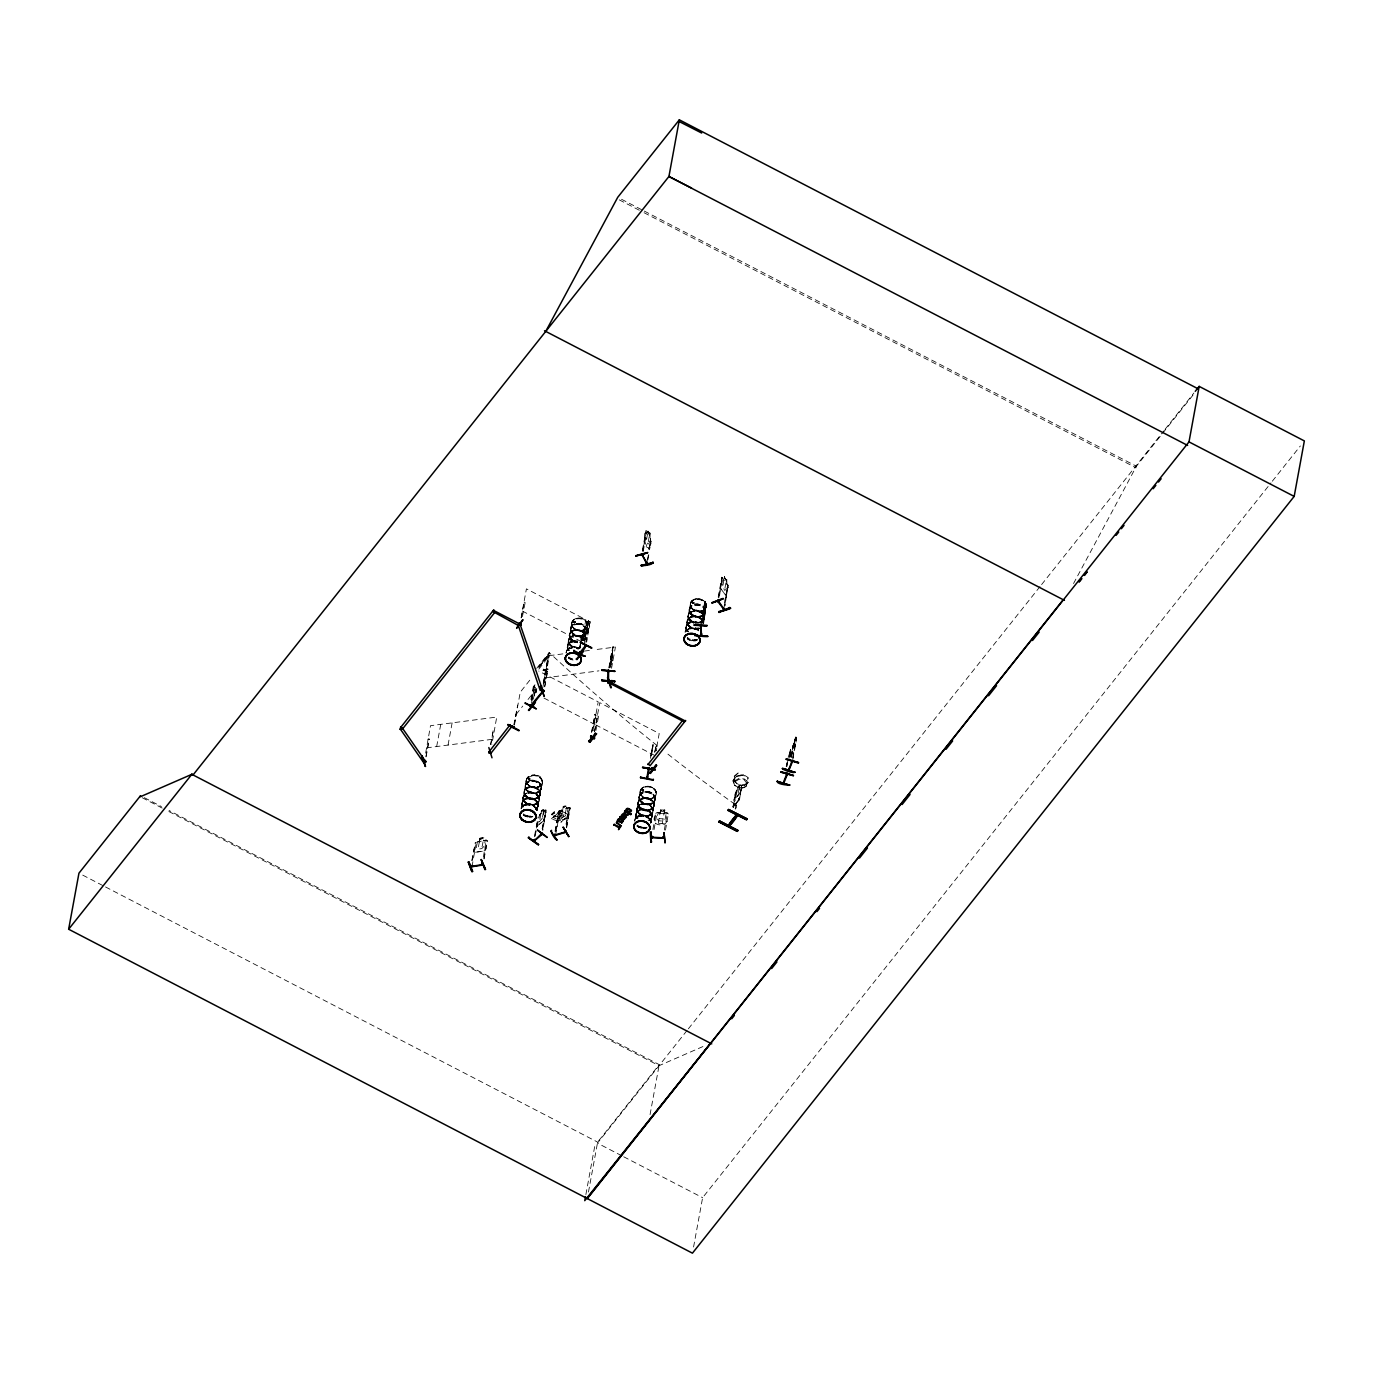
<?xml version="1.0" encoding="UTF-8"?>
<svg xmlns="http://www.w3.org/2000/svg" width="1373" height="1373" viewBox="0 0 1373 1373"><rect width="100%" height="100%" fill="white"/><g stroke="black" fill="none" stroke-linecap="round" stroke-linejoin="round"><path stroke-width="0.75" stroke-dasharray="5 3.75" d="M612.53 657.65L610.676 667.741M612.598 648.88L612.53 649.635M611.088 664.103L610.453 665.922L611.208 654.509M610.607 665.939L610.693 658.336M611.397 658.662L611.431 655.642M612.324 653.565L612.358 650.545M612.633 650.527L612.409 647.164L612.427 656.895L610.23 668.6M609.252 667.93L613.199 646.717L610.23 667.707M705.173 607.226L703.663 615.413L703.765 608.411M746.912 781.031L744.389 778.972L738.88 778.422L735.259 780.585M741.952 788.068L746.534 786.043L747.701 783.451L746.912 780.911M701.672 622.57L705.653 601.271L705.31 611.483L703.113 622.381M791.414 753.502L791.38 755.459L792.753 746.243M747.135 783.674L744.046 779.71M739.206 799.155L732.856 807.135L735.979 792.53L733.251 806.432M739.687 798.674L738.64 799.24L739.343 798.331M562.999 815.974L563.977 814.858L559.274 815.408L558.519 812.387L558.073 815.734L553.456 816.969L558.004 816.523C556.94 821.689 561.608 819.046 559.154 816.197L563.222 815.716M551.448 818.806L560.527 810.585L566.757 813.605L568.096 815.768L560.973 822.187L551.517 818.909L551.706 817.536M611.448 654.029L610.985 660.842L612.65 652.69M704.538 608.685L703.525 608.685M703.285 620.51L702.907 612.856L704.675 601.717L705.156 604.206M521.894 803.737L524.383 799.309M523.25 796.34L523.199 799.858M526.46 787.982L524.28 790.711L524.349 794.366M525.378 784.669L525.464 788.239M524.589 796.426L526.082 795.808L527.043 796.855M527.936 778.663L529.635 779.795M528.21 778.731L529.36 778.165M528.262 779.023L529.824 778.697M526.58 796.735L526.648 796.306A8.084 6.11 10.4 0 1 530.184 786.403A8.084 6.11 10.4 0 1 540.035 794.692L540.945 789.578A8.084 6.11 10.4 0 0 531.128 781.306A8.084 6.11 10.4 0 0 527.558 791.329A8.084 6.11 10.4 0 0 540.962 789.595A8.066 6.11 10.4 0 0 531.128 781.306A8.066 6.11 10.4 0 0 527.558 791.329A8.066 6.11 10.4 0 0 540.945 789.578M529.824 779.006L528.656 779.332M530.235 779.401L529.875 778.405M537.015 802.759L537.066 801.695L536.156 802.313M539.435 784.996L540.636 784.549M540.224 785.305L540.19 784.172L539.349 784.858M539.04 801.043L539.366 799.189M541.202 788.943A8.187 6.196 10.4 0 0 531.214 780.551A8.187 6.196 10.4 0 0 527.592 790.711A8.187 6.196 10.4 0 0 541.202 788.943L541.511 787.518M536.431 787.639C506.551 781.563 550.556 762.753 541.151 788.565A8.084 6.11 10.4 0 1 527.747 790.299A8.084 6.11 10.4 0 1 531.317 780.276A8.084 6.11 10.4 0 1 541.151 788.565A8.066 6.11 10.4 0 1 527.747 790.299A8.066 6.11 10.4 0 1 531.317 780.293A8.066 6.11 10.4 0 1 541.134 788.565M542.524 781.975L541.425 785.064M566.105 652.93L566.38 651.317M568.25 641.26L568.576 639.406M569.297 635.459L569.589 633.863M587.85 625.041C586.803 633.622 571.975 631.958 571.46 623.823C572.455 615.224 587.335 616.855 587.85 625.007M575.562 622.467L574.36 621.18L573.159 622.295M570.499 639.852C571.889 640.161 570.293 640.178 569.297 635.545M573.828 622.518L573.863 621.403M572.369 639.938L571.168 638.617L569.949 639.252M585.516 627.821C584.555 626.826 585.585 630.241 586.769 623.016M584.349 634.995C587.833 633.897 586.855 626.019 585.19 628.045M585.447 638.325L584.572 633.313M634.635 821.071L634.91 819.458M636.78 809.401L639.252 804.853M638.119 802.004L638.205 805.591M638.96 797.49L640.247 794.16M640.264 790.35L640.281 793.628L644.109 797.747A8.187 6.196 10.4 0 1 653.943 806.294A8.187 6.196 10.4 0 1 640.333 808.062A8.187 6.196 10.4 0 1 643.954 797.885C648.691 800.528 657.839 798.211 656.105 791.517M638.462 807.65L639.543 806.878M642.032 790.899L641.809 789.887M638.926 807.702L640.024 808.525M642.564 789.475L642.513 790.779M642.358 790.676L642.718 789.355M640.127 808.011L639.526 808.096M640.865 807.736L638.891 808.216M650.081 813.674L650.51 812.936M653.308 795.98L654.252 795.551M651.265 813.142L650.098 813.176M653.291 795.671L654.08 796.374M654.252 796.477L654.509 795.756M654.561 795.945L653.548 796.426M652.175 816.197L650.888 819.527M653.222 810.396L652.089 813.743M653.977 806.466L654.252 804.853M685.934 627.53L686.208 625.916M687.272 620.133L687.238 623.668M688.01 616.202L688.285 614.589M688.765 619.909L689.864 621.283L690.945 619.927M691.958 602.455L693.897 603.468M690.756 619.944L690.653 620.253A8.084 6.11 10.4 0 0 704.057 618.485A8.084 6.11 10.4 0 0 694.223 610.196A8.084 6.11 10.4 0 0 690.636 620.236L691.065 620.167M693.983 602.661L693.382 603.657M694.275 603.21L691.992 602.301M705.55 611.311L703.611 623.308M735.55 809.143C735.344 795.671 738.279 808.354 735.156 808.697M735.997 805.539L736.254 803.445M425.647 753.125L430.504 725.682L496.734 717.066L491.877 744.509M425.939 756.523L429.148 739.034L428.033 739.172L429.148 739.034M426.059 756.866L429.268 739.378M436.665 746.552L440.75 724.343M448.061 745.058L452.129 722.867M490.642 744.303L493.13 730.693L494.263 730.556L493.25 731.037L490.745 744.647M471.883 860.425L475.315 842.524M472.02 860.751L475.35 842.627M472.02 866.638L475.968 844.103L474.852 844.275L475.968 844.103M483.948 858.588L487.175 840.705L483.347 840.516L483.948 837.564L479.915 838.182L479.452 841.014L477.341 842.198L476.397 847.295L478.027 849.183L481.803 848.6L484.223 846.111L485.15 841.014L483.296 840.413M480.018 838.251L479.572 841.083L475.23 842.61L486.111 840.001M521.088 617.901L526.408 588.863L585.859 619.686L581.963 640.951M521.311 617.61L524.16 602.061L525.155 602.593L522.083 618.416M483.347 857.078L485.802 842.61L487.037 842.782L485.802 842.61M484.085 858.932L487.312 840.654L485.991 840.001M513.828 724.91L517.69 705.104L514.515 724.755M514.206 725.116L520.264 692.181L532.089 677.301M530.939 699.492L533.616 684.955M531.351 699.87L534.2 684.32M531.591 699.578L534.492 683.96M531.763 700.35L534.886 684.166M531.574 702.804L534.921 684.664M533.342 699.166L535.539 687.169M534.492 694.257L535.573 688.422M534.354 695.922L535.796 688.148M535.848 692.833L536.568 688.954M536.071 692.558L536.792 688.662M543.124 670.436L543.862 669.132L544.309 670.573M543.262 683.188L548.393 655.178L549.372 655.676L544 685.041M543.365 683.497L548.565 654.561L538.988 667.124M542.73 687.873L549.2 652.587L543.965 683.977M521.328 807.787A8.084 6.11 10.4 0 1 530.115 803.926A8.066 6.11 10.4 0 1 537.083 810.568A8.084 6.11 10.4 0 0 530.115 803.926A8.066 6.11 10.4 0 0 521.345 807.787L522.255 802.69M522.461 801.66L524.332 791.346M524.52 790.333L525.464 785.219M525.67 784.206L526.631 779.075M547.707 671.448L546.128 670.848M544.652 686.5L547.861 669.011L546.729 669.149L547.861 669.011M544.755 686.843L547.964 669.355M537.289 809.589L537.753 807.032M537.959 806.02L539.829 795.705A8.084 6.11 10.4 0 0 529.995 787.433A8.084 6.11 10.4 0 0 526.425 797.456A8.084 6.11 10.4 0 0 539.846 795.705A8.066 6.11 10.4 0 0 530.012 787.433A8.066 6.11 10.4 0 0 526.443 797.456A8.066 6.11 10.4 0 0 539.829 795.705M566.654 650.853A8.084 6.11 10.4 0 1 580.058 649.103A8.066 6.11 10.4 0 0 566.671 650.853L567.581 645.756M567.787 644.726L569.658 634.429M567.53 648.605L568.353 650.201A8.187 6.196 10.4 0 1 568.937 643.285A8.187 6.196 10.4 0 1 577.501 641.706A8.084 6.11 10.4 0 1 569.846 633.399L570.79 628.302M570.996 627.272L571.957 622.141M534.406 836.775L535.882 828.708M536.259 826.683L538.182 816.866M535.11 835.007L536.225 828.949M536.603 826.924L537.701 820.882M535.144 836.157L536.259 830.099M536.637 828.073L538.113 820.007M537.341 826.306L538.456 820.247M541.065 813.691L541.374 810.859L544.103 808.594L543.605 811.563C550.333 805.453 534.183 819.595 540.876 813.588M541.82 810.962L541.649 811.872L543.451 809.589M542.146 828.606L545.853 811.838L542.85 830.253M542.472 828.863L545.356 809.864M542.524 829.996L546.248 810.104M579.526 648.193L580.607 642.358M580.968 640.419C579.526 636.866 584.812 631.546 582.392 632.644M579.749 647.919L580.83 642.083M581.191 640.144L582.615 632.369M581.963 639.183L583.731 629.297M582.186 640.659L584.864 628.182M582.564 640.676L584.4 630.585M586.563 623.067L588.674 620.424L585.945 625.728M588.022 621.437L586.597 623.926M588.468 620.527L587.919 627.942L584.503 633.931L583.851 633.056M584.28 643.559L585.155 638.771M585.344 637.759L586.271 632.644A8.084 6.11 10.4 0 0 576.454 624.372A8.084 6.11 10.4 0 0 572.884 634.395A8.084 6.11 10.4 0 0 586.288 632.661A8.066 6.11 10.4 0 0 576.454 624.389A8.066 6.11 10.4 0 0 572.884 634.395A8.066 6.11 10.4 0 0 586.271 632.644M586.46 631.631A8.066 6.11 10.4 0 0 576.643 623.359A8.066 6.11 10.4 0 0 573.073 633.365A8.066 6.11 10.4 0 0 586.46 631.631A8.084 6.11 10.4 0 0 576.643 623.342A8.084 6.11 10.4 0 0 573.056 633.382A8.084 6.11 10.4 0 0 586.477 631.631L587.421 626.517A8.084 6.11 10.4 0 0 577.587 618.193A8.084 6.11 10.4 0 0 574 628.233A8.084 6.11 10.4 0 0 587.421 626.483A8.049 6.093 10.4 0 0 577.587 618.245A8.049 6.093 10.4 0 0 574.034 628.233A8.049 6.093 10.4 0 0 587.387 626.483M588.09 623.325L588.554 620.356M585.808 642.118L589.721 623.222L586.769 641.586M586.202 642.307L589.978 621.403C593.651 626.603 569.761 658.817 588.76 628.8M555.052 831.197L558.639 811.168M555.258 831.523L558.828 811.254L562.673 809.16L560.716 810.688L559.789 815.785L561.282 817.416L564.818 816.351L567.118 813.605L568.062 808.508L566.328 808.165M556.099 830.888L559.429 812.73L558.399 813.039L559.429 812.73M555.55 835.247L559.635 813.056M562.844 809.315L563.17 806.432L567.032 805.402L566.397 808.268M566.088 824.126L568.679 810.001L569.709 809.692L566.277 824.435M566.38 827.85L570.087 807.873L566.586 828.176M591.523 732.324L594.955 714.561L595.951 715.076L593.102 730.642M591.746 732.049L594.955 714.561M592.879 730.917L598.216 701.878L538.748 671.054M594.423 731.723L599.761 702.684L659.212 733.508L656.019 750.877M594.646 731.431L597.512 715.882L598.508 716.414L595.659 731.963M608.805 667.896L612.701 647.49M609.252 667.038L613.044 646.7M610.487 663.571L612.924 649.841M611.534 668.308L615.43 647.043L594.749 649.738M644.503 538.182C644.366 518.342 655.041 544.103 649.257 548.822M642.341 550.659L645.962 530.87M642.736 550.556L646.082 532.381L642.804 551.5M643.216 551.397L646.7 532.449L647.73 533.084L648.313 530.115L650.047 533.205L650.03 538.422L649.103 543.519L647.833 544.154L645.773 537.547M648.845 548.943L650.751 540.756L649.738 549.681M646.666 562.947L647.781 556.906M647.472 559.875L648.966 551.809M649.326 549.784L650.545 538.13M647.884 559.772L649.36 551.689M636.128 813.897L635.184 818.995L637.123 816.66M636.334 812.885L638.205 802.57M638.394 801.54L639.32 796.443M639.526 795.43L640.487 790.299M640.436 807.959L640.487 807.684A8.066 6.11 10.4 0 1 644.057 797.627A8.084 6.11 10.4 0 1 653.891 805.9L654.818 800.802A8.084 6.11 10.4 0 0 644.984 792.513A8.084 6.11 10.4 0 0 641.414 802.553A8.084 6.11 10.4 0 0 654.835 800.802A8.066 6.11 10.4 0 0 645.001 792.53A8.066 6.11 10.4 0 0 641.431 802.553A8.066 6.11 10.4 0 0 654.818 800.802M643.525 791.157L643.388 789.458L643.439 790.762M640.556 807.89L640.59 807.702A8.066 6.11 10.4 0 0 653.874 805.9A8.066 6.11 10.4 0 0 644.057 797.627A8.084 6.11 10.4 0 0 640.47 807.65A8.084 6.11 10.4 0 0 653.891 805.9M650.373 758.342L652.964 744.389L651.077 755.665M651.523 755.751L652.741 746.723M654.664 752.301L655.968 746.191L656.963 746.706L656.243 750.602M654.887 752.009L655.968 746.191M703.165 623.325A8.101 6.127 10.4 0 0 693.725 616.546A8.101 6.127 10.4 0 0 687.581 624.252A8.101 6.127 10.4 0 0 699.166 628.371L691.082 627.804A8.066 6.11 10.4 0 0 685.367 631.58L686.294 626.483M686.5 625.453L688.371 615.155M688.559 614.126L689.486 609.028M689.692 607.999L690.653 602.884M650.682 823.354L651.609 818.257M651.815 817.244L653.685 806.929A8.084 6.11 10.4 0 0 643.868 798.64A8.084 6.11 10.4 0 0 640.299 808.68A8.084 6.11 10.4 0 0 653.702 806.929A8.066 6.11 10.4 0 0 643.868 798.657A8.066 6.11 10.4 0 0 640.299 808.663L639.904 808.337M655.007 799.773A8.066 6.11 10.4 0 0 645.19 791.5A8.066 6.11 10.4 0 0 641.62 801.523A8.066 6.11 10.4 0 0 655.007 799.773A8.084 6.11 10.4 0 0 645.173 791.5A8.084 6.11 10.4 0 0 641.603 801.523A8.084 6.11 10.4 0 0 655.024 799.79L655.934 794.641M693.863 602.798L693.657 602.215M660.756 810.019L660.241 812.747L657.289 812.593C651.094 818.789 653.994 827.747 665.098 824.023L667.038 821.277L664.995 823.817L655.299 823.319M585.876 1194.561L594.852 1145.648M652.896 829.498L655.865 813.331M654.063 829.549L656.637 815.081L655.47 815.03L656.637 815.081M588.468 1192.056L597.633 1142.113L659.229 1064.641L169.033 810.482M658.233 823.56L660.619 809.795L664.841 810.019L664.343 812.867M662.181 823.766L664.686 810.104M700.814 623.668L704.812 601.717M701.26 623.685L704.521 603.502L705.001 604.412M704.315 608.771L705.241 609.509M664.326 830.047L666.9 815.579L668.067 815.974L666.9 815.579M705.001 608.136L704.057 613.233L703.903 610.196M705.55 604.412L705.327 607.261M706.014 607.741A8.066 6.11 10.4 0 0 696.197 599.469A8.066 6.11 10.4 0 0 692.627 609.492A8.066 6.11 10.4 0 0 706.014 607.741L706.1 607.226A8.066 6.11 10.4 0 0 696.3 598.937A8.101 6.127 10.4 0 0 692.696 608.994A8.101 6.127 10.4 0 0 706.134 607.244C708.09 599.623 695.716 595.916 691.271 601.425M665.476 830.099L668.376 813.932L667.072 812.902L668.376 813.932M702.976 624.286L706.117 607.244A8.101 6.127 10.4 0 0 696.248 599.126A8.101 6.127 10.4 0 0 692.661 609.183A8.101 6.127 10.4 0 0 706.1 607.432M718.199 597.101L721.838 577.295M718.577 596.946L721.923 578.788L718.8 597.907M719.555 595.745L721.923 578.788M724.103 579.149L724.601 576.42L724.034 579.389L722.782 578.822L721.855 583.92L724.532 590.339L726.008 589.618L726.952 584.52L726.746 579.372L724.481 576.471M726.746 579.372L726.248 582.101M724.412 603.073L725.51 597.015M725.888 595.007L727.759 586.786L725.013 605.75M723.674 608.977L727.759 586.786M724.635 605.905L728.153 585.962M650.064 1114.601L659.229 1064.641M733.457 806.517L738.983 799.67L733.251 807.427L736.151 791.74L739.978 784.137L738.314 794.624L735.516 798.142L735.207 796.838M738.657 799C742.621 798.605 729.99 807.478 733.851 806.655M739.549 799.481L741.677 785.356L739.069 800.116M693.571 1247.01L702.616 1197.685L1271.003 482.867M786.214 766.494L786.883 762.839M786.592 766.151L787.33 762.118M787.021 766.288L787.793 761.054M789.08 755.236L789.595 752.404M788.994 758.377L789.921 753.279L788.806 756.094M790.23 752.404L790.659 749.452L789.578 752.507M789.595 756.866L790.093 752.37M788.119 757.244L791.311 750.173L789.938 757.587L790.899 750.362M790.316 756.935L791.397 752.078M791.002 757.312L794.744 739.532M791.466 756.248L795.087 740.407L793.028 748.319M794.229 742.364L795.808 736.58L795.379 739.532M791.432 757.45L792.856 747.221L792.959 748.182M795.293 738.623L795.465 737.713M792.787 757.227L796.477 737.301L792.719 746.294L793.422 744.406M792.89 758.188L796.134 739.069L796.22 740.03M792.856 759.372L796.546 739.189M1073.532 583.542L1136.432 466.236L1161.335 434.915M651.008 756.077L651.712 752.284M650.922 755.51L653.102 744.406M651.162 754.429L651.403 752.421M651.351 752.747L651.849 750.259L651.54 752.49M652.553 747.599L653.016 745.11M653.17 746.809L652.347 747.547M791.243 755.407L795.121 744.629M689.366 626.672L688.113 625.024L691.168 627.358M740.064 792.41L734.315 801.763L733.766 800.356C734.366 788.789 747.341 772.879 738.485 800.047L738.502 799.824M544.6 670.882L545.235 669.904M544.24 670.384L545.253 670.23M545.493 671.5L546.059 670.711M546.111 671.809L546.746 670.831M547.192 672.513L547.604 671.294L546.059 672.066M789.424 753.314L790.728 749.675M794.572 740.442L795.894 736.803M543.468 820.934L536.98 826.168L543.468 820.934L544.892 817.433M553.885 815.716L553.147 817.467L557.489 819.561L560.853 819.08L563.685 816.523L563.342 814.258L559 812.164L556.717 813.159L554.366 811.803L551.328 814.549L553.885 815.716L551.5 814.498M747.084 783.726L746.26 785.871M543.536 670.196L544.618 669.578M544.103 670.23L544.841 670.813M534.32 686.689L534.578 685.693L534.509 686.912M534.269 686.963L534.423 686.002M571.717 626.002L570.79 631.305M575.03 622.484L575.081 621.626M575.493 622.364L573.382 622.415M569.606 633.777L570.584 632.129M568.542 639.629L569.4 637.913M568.576 643.302A8.066 6.11 10.4 0 0 569.881 650.819A8.084 6.11 10.4 0 1 568.576 643.302A8.066 6.11 10.4 0 1 577.587 641.122A8.084 6.11 10.4 0 0 568.576 643.302L567.598 648.76M566.586 651.025L567.375 649.583M585.55 633.914L586.357 632.49M584.435 640.041L585.241 638.617M585.413 638.394L584.589 639.852A8.187 6.196 10.4 0 0 580.247 630.585A8.187 6.196 10.4 0 0 569.469 634.549A8.187 6.196 10.4 0 0 577.501 642.495M527.833 778.731L528.708 778.251M525.413 784.584L527.592 781.855M525.584 784.378L526.391 782.936M524.297 790.711L525.258 789.063M523.216 796.546L524.074 794.847M522.221 802.055L523.182 800.39M522.066 806.517L521.088 808.165A8.187 6.196 10.4 0 1 529 804.08A8.187 6.196 10.4 0 1 536.86 809.298L537.1 810.756M540.224 790.848L541.185 789.2L539.04 791.929M539.108 796.975L539.915 795.551A8.187 6.196 10.4 0 0 530.029 786.986A8.187 6.196 10.4 0 0 526.408 797.164L524.846 796.803M538.216 802.519L539.074 800.819M537.032 808.302L537.821 806.878M691.254 601.443C686.157 610.075 702.873 615.791 706.271 607.415A8.101 6.127 10.4 0 0 696.283 598.937A8.066 6.11 10.4 0 0 692.73 608.96A8.066 6.11 10.4 0 0 706.117 607.209M692.078 602.249L692.181 603.468M690.413 606.746L689.503 612.032M688.319 614.503L689.297 612.856M687.238 620.356L688.096 618.657M690.482 619.549L688.783 619.755L689.486 620.819M689.521 619.515L689.126 620.424M686.225 625.848L688.405 623.119M686.088 630.327L685.11 631.958A8.187 6.196 10.4 0 1 690.928 627.924M703.13 620.768L703.92 619.326M703.13 620.768L704.057 615.464M640.281 790.316C643.233 784.052 653.685 785.373 656.088 791.483M638.153 801.935L639.131 800.287M637.072 807.77L637.896 806.311M638.599 807.805L638.617 808.131M637.038 811.615L636.128 816.918M655.264 796.254L656.071 794.813A8.101 6.127 10.4 0 0 646.082 786.575A8.101 6.127 10.4 0 0 642.495 796.615A8.101 6.127 10.4 0 0 655.934 794.864M654.097 802.072L655.007 796.769M653.943 806.552L651.763 809.281M652.947 812.044L650.768 814.961L652.106 813.52M557.421 818.686L558.039 820.951L566.998 818.411L568.8 815.305M744.732 785.373L748.714 782.215L748.268 777.633L743.548 774.647L735.705 776.14L732.959 780.791L735.241 785.528M733.56 780.928C734.812 774.355 743.857 773.96 747.616 777.753M572.49 646.58L568.594 642.718M484.051 850.934L486.008 848.085L484.12 851.02L474.595 852.358L484.12 851.02M722.593 577.415L721.717 577.346L720.533 588.279L725.596 595.196L726.815 593.239M795.259 739.498L792.427 749.812M540.945 813.605L539.435 815.648L538.491 820.745L539.452 821.809L543.742 816.369L543.983 808.766L541.494 810.945M539.177 666.969L548.393 655.178M538.851 669.149L549.372 655.676M546.368 671.637L545.63 671.809M536.654 668.359L549.2 652.587A1247.988 780.053 49.6 0 0 659.091 747.169M538.405 667.038L549.681 652.844M539.04 667.141L548.565 655.161M516.179 714.372L522.753 706.1M528.021 699.492L533.29 692.867M590.115 623.428L589.137 623.943M741.677 785.356L741.111 786.094L742.072 785.562M736.374 792.736L735.396 793.251M687.032 1030.488L597.444 1143.143L621.866 1155.809M688.371 1028.806L1040.271 586.237M1041.609 584.572L1163.772 430.933M1165.076 429.286L1193.926 392.987M1162.639 433.267L1194.098 393.708M1272.325 481.202L1300.351 445.968M524.16 602.061L525.155 602.593M595.951 715.076L594.732 714.835M597.512 715.882L598.508 716.414M656.963 746.706L655.728 746.466M744.75 785.356L738.794 785.081L734.401 781.477L734.143 776.414L738.125 772.93M734.195 776.414L738.314 772.982M570.155 807.976L568.851 807.41L558.708 811.254L560.527 810.791M574.618 622.45L575.441 621.746M571.58 626.157L572.919 624.921M570.464 632.284L571.786 631.048M569.417 637.896C573.468 633.382 582.444 634.927 584.349 640.796M569.366 638.153C573.073 634.069 580.298 634.995 583.525 639.217M572.181 640.024L570.361 640.075M690.276 606.883L691.614 605.647M689.16 613.01L690.499 611.774M690.447 620.956A8.187 6.196 10.4 0 1 694.069 610.779A8.187 6.196 10.4 0 1 704.04 619.189A8.187 6.196 10.4 0 1 690.447 620.956L690.67 620.442M685.951 630.464L687.289 629.229M703.062 615.739L704.383 614.503M701.929 621.849L703.268 620.63M525.396 793.628L524.04 795.07L527.078 792.753L531.162 792.221M540.224 785.167L539.915 784.223M541.408 785.081L536.448 787.639M521.929 806.672L523.25 805.436M537.907 798.056L540.087 795.327L540.018 791.672M538.25 802.295C534.715 806.878 527.283 805.522 524.091 801.214M640.127 794.315L641.448 793.079M638.994 800.425L640.333 799.206M637.913 806.294C642.118 800.922 652.879 803.531 653.188 810.619M652.896 803.154L654.217 801.918M649.686 820.591L651.008 819.372L649.686 820.608A8.187 6.196 10.4 0 0 650.167 812.181A8.187 6.196 10.4 0 0 639.269 810.259A8.187 6.196 10.4 0 0 636.9 818.325M551.397 814.652L554.366 811.803M546.197 812.095L545.098 812.473M743.497 774.664L735.722 776.191M655.728 813.4L657.238 812.387L667.072 813.005L664.189 812.953L666.128 813.863L665.184 818.96L662.678 821.037L658.748 820.831L657.032 818.531L657.976 813.434L660.241 812.627M735.705 781.271L739.137 779.229L744.097 779.727M574.412 621.197L573.622 622.244M584.864 627.41L585.996 627.924L585.19 627.598M571.786 640.47L572.301 639.355M692.73 602.061L692.318 602.97M525.361 793.903L527.043 793.045M536.534 802.33L536.997 802.004M535.195 804.578L536.946 803.497M642.358 789.835L643.559 790.059M639.149 807.29L640.951 807.839M650.802 814.721L644.984 816.369M746.123 785.922C742.518 792.393 725.476 780.156 741.712 788.222M702.907 1046.569L659.04 1065.688L166.94 810.533M727.604 584.16L728.222 586.031L721.649 577.209M720.533 588.279L725.596 595.196M728.342 587.593L727.364 586.923M566.534 808.131L570.018 808.045M646.151 533.342L646.082 532.381M650.047 533.205L649.532 535.933M644.452 538.096L644.538 541.872C644.898 549.835 651.523 546.917 648.708 549.08L644.538 541.872M651.214 541.614L650.339 540.859M694.275 599.383L696.248 598.903M693.657 603.588L693.863 602.49M700.47 611.397L702.427 610.916M693.073 616.082L688.079 618.88L693.039 616.323M578.325 648.605A8.187 6.196 10.4 0 0 576.368 647.833A8.084 6.11 10.4 0 0 580.504 647.352L576.454 648.176M580.539 647.678L576.437 648.21M699.286 628.165L693.09 628.319A8.066 6.11 10.4 0 0 699.183 628.096A8.066 6.11 10.4 0 1 693.108 628.268A8.101 6.127 10.4 0 0 699.2 628.113M527.026 793.01C531.883 791.157 539.177 793.491 539.314 799.395M525.687 795.671L524.726 796.58M535.247 804.355L529.051 804.527A8.187 6.196 10.4 0 0 521.088 808.422M640.899 804.235L649.069 804.835M649.12 815.579L640.916 815.219L637.123 810.859M736.048 776.655L743.188 775.299M480.069 838.354L483.845 837.787M549.217 655.659L563.702 653.771M584.4 651.077L592.673 650.013M545.132 677.85L598.954 670.848M426.437 747.873L492.65 739.258M574.635 622.518L573.571 622.604M642.581 789.338L643.525 789.509M642.41 790.385L642.907 790.882M648.193 798.88L650.287 798.811M639.749 806.792L638.153 805.419M704.915 601.889L705.447 609.475M702.89 612.873L703.422 620.51M660.619 809.916L664.841 810.139M660.07 813.537L664.017 813.743M659.143 818.634L663.073 818.84M645.842 530.905L646.717 530.991M571.477 638.685L570.087 639.99M642.924 790.865L641.757 790.11M534.32 775.059L538.388 776.191M531.128 792.513L535.195 793.611L539.023 797.73M692.902 603.228L692.576 602.129L692.679 603.365M699.235 617.421L693.056 616.357L697.312 616.391L700.934 618.554M571.408 638.874L571.906 639.818L571.649 638.771M642.289 791.071L643.8 789.904M642.924 815.751L637.947 812.438M530.27 786.506L532.226 787.278M560.459 810.688L566.757 813.605M621.523 199.257L642.427 210.103M644.332 211.082L1136.432 466.236M619.326 199.892L642.169 211.734M644.074 212.729L1136.123 467.85M589.412 621.368L584.52 627.581L582.444 636.729M522.341 611.054L581.792 641.878M543.965 698.068L594.131 724.069M595.676 724.875L655.144 755.699M144.337 797.679L161.43 806.552M142.243 797.73L165.035 809.555M82.74 875.133L103.644 885.98M105.532 886.958L597.633 1142.113M623.737 1156.787L702.616 1197.685M690.293 619.566L690.602 620.236A8.066 6.11 10.4 0 0 704.04 618.485A8.066 6.11 10.4 0 0 694.223 610.213A8.066 6.11 10.4 0 0 690.653 620.218M689.418 626.414L691.065 627.787A8.084 6.11 10.4 0 0 685.35 631.58M572.352 647.061L569.366 644.538L568.302 641.037M649.069 804.853L650.768 805.968M527.043 803.994L524.04 801.472L522.976 797.97M536.637 824.16L537.169 826.1L536.723 824.075M734.864 781.203C737.713 787.227 750.602 785.699 747.341 777.907M700.985 618.296L703.354 623.205M653.943 788.531L655.247 789.938M650.802 805.728L652.896 808.937M527.078 796.615L526.7 796.323A8.084 6.11 10.4 0 0 540.035 794.692A8.066 6.11 10.4 0 0 530.201 786.42A8.066 6.11 10.4 0 0 526.631 796.426A8.066 6.11 10.4 0 0 540.018 794.675M526.906 796.134L524.28 794.212M568.096 815.768L560.973 822.187M566.998 818.411L558.039 820.951L557.489 818.531M543.657 669.149L543.021 670.281M703.285 614.04L704.109 615.636M702.272 619.704L703.388 622.947M689.435 611.877L690.276 613.474M688.319 618.004L689.143 619.601M687.289 623.445L688.062 625.264M687.066 630.928L685.934 627.615M572.592 627.066L571.494 623.823M570.739 631.151L571.563 632.747M654.235 795.345L655.075 796.924M653.119 801.454L654.252 804.784M651.042 812.799L651.866 814.378M649.91 818.909L651.042 822.238M639.269 799.292L640.11 800.888M636.077 816.763L636.9 818.342M540.378 784.12L541.202 785.716M539.246 790.247L540.087 791.826M537.169 801.575L538.01 803.171M536.054 807.702L536.877 809.298M525.413 788.085L526.237 789.664M473.874 849.921L474.629 852.461M732.959 780.791L734.761 785.734M705.173 609.355L705.55 611.225M688.01 616.288L688.371 618.159M686.998 621.763L687.272 623.651M651.815 814.223L652.175 816.111M650.682 820.35L650.956 821.964A8.066 6.11 10.4 0 0 642.924 815.03A8.084 6.11 10.4 0 0 634.91 820.573A8.066 6.11 10.4 0 1 642.924 815.03A8.084 6.11 10.4 0 1 650.956 821.792M638.96 797.576L639.337 799.464M636.832 809.195L637.072 811.083M586.477 628.611L586.82 630.499M541.511 787.433L541.151 785.545L541.408 787.175M537.941 802.999L538.027 806.586L535.83 809.384A8.187 6.196 10.4 0 0 536.294 800.974A8.187 6.196 10.4 0 0 525.396 799.035A8.187 6.196 10.4 0 0 523.044 807.101L521.894 803.806M521.98 804.08L522.272 805.694A8.084 6.11 10.4 0 1 532.072 799.069A8.084 6.11 10.4 0 1 535.693 809.641A8.066 6.11 10.4 0 0 532.072 799.086A8.066 6.11 10.4 0 0 522.289 805.865M582.392 636.574L582.598 638.634M734.641 776.483L734.915 781.22M705.447 602.455L705.379 605.321M734.984 804.338A1247.988 780.053 49.6 0 1 665.339 752.112M653.685 806.929A8.066 6.11 10.4 0 1 640.299 808.663M646.889 827.576A8.187 6.196 10.4 0 1 637.072 825.825M635.768 818.205A8.187 6.196 10.4 0 1 644.915 815.974A8.187 6.196 10.4 0 1 650.956 822.461M646.958 827.25A8.187 6.196 10.4 0 1 637.123 825.516M634.738 820.917A8.187 6.196 10.4 0 1 642.856 815.287A8.187 6.196 10.4 0 1 651.008 822.152M648.073 820.676A8.066 6.11 10.4 0 0 650.613 812.027A8.084 6.11 10.4 0 0 638.891 809.95A8.084 6.11 10.4 0 0 638.394 818.977A8.066 6.11 10.4 0 1 638.908 809.967A8.066 6.11 10.4 0 1 650.613 812.027A8.084 6.11 10.4 0 1 648.09 820.694M691.168 627.495A8.101 6.127 10.4 0 1 691.151 616.82A8.101 6.127 10.4 0 1 703.216 623.067A8.066 6.11 10.4 0 0 691.151 616.872A8.066 6.11 10.4 0 0 691.185 627.512A8.066 6.11 10.4 0 1 691.168 616.855A8.066 6.11 10.4 0 1 703.182 623.085M697.33 628.216A8.066 6.11 10.4 0 1 695.253 628.268M691.254 627.135A8.066 6.11 10.4 0 1 691.22 616.494A8.066 6.11 10.4 0 1 703.251 622.724M685.968 631.185A8.066 6.11 10.4 0 1 698.565 630.876A8.084 6.11 10.4 0 0 685.968 631.185M697.055 640.144A8.187 6.196 10.4 0 1 687.238 638.411M685.127 632.215A8.187 6.196 10.4 0 1 698.72 630.447M699.08 628.645A8.066 6.11 10.4 0 1 687.564 624.561A8.084 6.11 10.4 0 0 687.101 631.22A8.066 6.11 10.4 0 1 687.684 624.44A8.066 6.11 10.4 0 1 696.094 622.879A8.084 6.11 10.4 0 0 687.667 624.44A8.066 6.11 10.4 0 1 693.674 616.872A8.066 6.11 10.4 0 1 703.079 623.634M697.124 639.389A8.066 6.11 10.4 0 1 687.444 637.673A8.084 6.11 10.4 0 0 697.124 639.406M697.124 639.835A8.187 6.196 10.4 0 1 687.289 638.102M695.133 628.25A8.187 6.196 10.4 0 1 698.788 630.138M688.422 631.975A8.187 6.196 10.4 0 1 687.701 623.702A8.187 6.196 10.4 0 1 698.222 622.896M540.018 795.379A8.187 6.196 10.4 0 1 526.408 797.164M521.946 807.393A8.066 6.11 10.4 0 0 521.156 808.817A8.084 6.11 10.4 0 1 521.929 807.375M531.076 816.832A8.187 6.196 10.4 0 1 523.216 814.618M528.931 804.389A8.187 6.196 10.4 0 1 536.809 809.607M531.128 816.506A8.187 6.196 10.4 0 1 523.267 814.292M523.096 806.775A8.187 6.196 10.4 0 1 525.464 798.726A8.187 6.196 10.4 0 1 536.362 800.648A8.187 6.196 10.4 0 1 535.899 809.04M580.539 646.992A8.049 6.093 10.4 0 1 576.557 647.507M584.246 640.367A8.049 6.093 10.4 0 0 570.876 636.609A8.049 6.093 10.4 0 0 574.48 647.146A8.101 6.127 10.4 0 1 570.825 636.729A8.101 6.127 10.4 0 1 584.28 640.505M580.539 647.164A8.101 6.127 10.4 0 1 576.523 647.696M580.47 647.387A8.049 6.093 10.4 0 1 576.471 647.902M577.621 641.723A8.066 6.11 10.4 0 1 569.864 633.399A8.084 6.11 10.4 0 1 581.603 630.55A8.084 6.11 10.4 0 1 583.285 640.367A8.066 6.11 10.4 0 0 581.603 630.55A8.066 6.11 10.4 0 0 569.864 633.399M577.552 642.169A8.187 6.196 10.4 0 1 569.52 634.24A8.187 6.196 10.4 0 1 580.316 630.276A8.187 6.196 10.4 0 1 584.589 639.578M572.181 659.572A8.187 6.196 10.4 0 1 568.542 657.684M566.139 653.085A8.187 6.196 10.4 0 1 572.163 647.507M580.367 647.919A8.049 6.093 10.4 0 1 576.385 648.434M572.387 647.318A8.049 6.093 10.4 0 1 570.705 637.535A8.049 6.093 10.4 0 1 583.285 639.767M568.405 650.476A8.066 6.11 10.4 0 1 568.971 643.714A8.084 6.11 10.4 0 1 577.398 642.135A8.066 6.11 10.4 0 0 568.971 643.714A8.084 6.11 10.4 0 0 568.388 650.493M568.422 649.858A8.187 6.196 10.4 0 1 569.006 642.976A8.187 6.196 10.4 0 1 577.552 641.397M479.366 841.889L478.422 846.987L482.198 846.42L483.124 841.323L479.366 841.889M480.619 838.611L480.447 839.521L483.039 838.234L480.619 838.611M540.79 814.515L539.846 819.612L542.386 817.501L543.33 812.404L540.79 814.515M585.825 626.637L584.898 631.734L586.855 629.263L587.798 624.166L585.825 626.637M562.621 810.121L561.677 815.219L565.23 814.172L566.157 809.075L562.621 810.121M563.84 806.758L563.668 807.667L566.105 806.071L563.84 806.758M647.558 533.994L646.632 539.091L648.228 541.975L649.172 536.877L647.558 533.994M648.434 531.317L649.309 534.08L648.434 531.317M661.357 810.396L661.202 811.306L663.725 811.443L663.897 810.533L661.357 810.396M723.863 580.298L722.936 585.396L724.944 588.142L725.871 583.044L723.863 580.298M724.807 577.604L725.939 580.281L724.807 577.604M737.198 790.419L736.271 795.516L738.365 792.873L739.309 787.776L737.198 790.419M738.142 786.798L737.97 787.707L739.532 785.03L738.142 786.798M569.709 642.375L568.371 643.611L569.709 642.392M568.576 648.502L567.255 649.738L568.594 648.519M638.239 810.533L636.918 811.769L638.256 810.551M554.28 812.679L552.461 814.326L555.052 813.056L554.28 812.679M557.489 813.537L554.658 816.094L559 818.188L561.832 815.631L557.489 813.537M612.959 660.533L611.843 660.67L612.959 660.533M639.337 813.811A8.101 6.127 10.4 0 0 652.776 812.061A8.101 6.127 10.4 0 0 642.924 803.771A8.101 6.127 10.4 0 0 639.337 813.811A8.066 6.11 10.4 0 0 652.759 812.044A8.066 6.11 10.4 0 0 642.924 803.771A8.066 6.11 10.4 0 0 639.355 813.794M642.564 796.374A8.066 6.11 10.4 0 0 655.951 794.641A8.066 6.11 10.4 0 0 646.134 786.369A8.066 6.11 10.4 0 0 642.564 796.374M639.423 813.451A8.066 6.11 10.4 0 0 652.81 811.718A8.066 6.11 10.4 0 0 642.993 803.445A8.066 6.11 10.4 0 0 639.423 813.451M642.461 796.906A8.066 6.11 10.4 0 0 655.848 795.156A8.066 6.11 10.4 0 0 646.031 786.901A8.066 6.11 10.4 0 0 642.461 796.906M641.397 802.261A8.187 6.196 10.4 0 0 655.007 800.476A8.187 6.196 10.4 0 0 645.018 792.084A8.187 6.196 10.4 0 0 641.397 802.261M641.466 801.935A8.187 6.196 10.4 0 0 655.058 800.167A8.187 6.196 10.4 0 0 645.087 791.758A8.187 6.196 10.4 0 0 641.466 801.935M637.106 826.134A8.066 6.11 10.4 0 0 646.769 827.833A8.084 6.11 10.4 0 1 637.089 826.134M649.669 819.664A8.066 6.11 10.4 0 0 635.819 818.617A8.084 6.11 10.4 0 1 649.686 819.647M650.751 822.822A8.066 6.11 10.4 0 0 650.476 821.208A8.084 6.11 10.4 0 1 650.768 822.822M639.355 813.829A8.066 6.11 10.4 0 0 652.741 812.095A8.066 6.11 10.4 0 0 642.924 803.823A8.066 6.11 10.4 0 0 639.355 813.829M639.252 814.361A8.066 6.11 10.4 0 0 652.638 812.627A8.066 6.11 10.4 0 0 642.821 804.355A8.066 6.11 10.4 0 0 639.252 814.361M639.286 814.069A8.101 6.127 10.4 0 0 652.724 812.318A8.101 6.127 10.4 0 0 642.873 804.029A8.101 6.127 10.4 0 0 639.286 814.069M637.278 825.104A8.066 6.11 10.4 0 0 645.018 827.284A8.084 6.11 10.4 0 1 637.278 825.104M639.269 810.705A8.066 6.11 10.4 0 0 636.952 818.634A8.084 6.11 10.4 0 1 639.269 810.688A8.084 6.11 10.4 0 1 650.013 812.593A8.084 6.11 10.4 0 1 649.549 820.865A8.066 6.11 10.4 0 0 649.995 812.593A8.066 6.11 10.4 0 0 639.269 810.705M689.177 613.731A8.066 6.11 10.4 0 0 694.052 623.119A8.084 6.11 10.4 0 1 689.16 613.731A8.084 6.11 10.4 0 1 701.775 613.405A8.084 6.11 10.4 0 1 700.144 622.964A8.066 6.11 10.4 0 0 701.775 613.422A8.066 6.11 10.4 0 0 689.177 613.731M691.563 614.829A8.187 6.196 10.4 0 0 705.173 613.062A8.187 6.196 10.4 0 0 695.184 604.652A8.187 6.196 10.4 0 0 691.563 614.829M691.597 615.121A8.066 6.11 10.4 0 0 704.984 613.388A8.084 6.11 10.4 0 0 695.15 605.098A8.084 6.11 10.4 0 0 691.58 615.138A8.084 6.11 10.4 0 0 705.001 613.388A8.066 6.11 10.4 0 0 695.167 605.115A8.066 6.11 10.4 0 0 691.597 615.121M691.632 614.52A8.187 6.196 10.4 0 0 705.224 612.753A8.187 6.196 10.4 0 0 695.253 604.343A8.187 6.196 10.4 0 0 691.632 614.52M691.786 614.091A8.066 6.11 10.4 0 0 705.173 612.358A8.084 6.11 10.4 0 0 695.339 604.069A8.084 6.11 10.4 0 0 691.769 614.109A8.084 6.11 10.4 0 0 705.19 612.358A8.066 6.11 10.4 0 0 695.356 604.086A8.066 6.11 10.4 0 0 691.786 614.091M687.255 638.702A8.066 6.11 10.4 0 0 696.935 640.419A8.084 6.11 10.4 0 1 687.255 638.72M698.754 629.847A8.066 6.11 10.4 0 0 695.167 627.976A8.084 6.11 10.4 0 1 698.771 629.829M687.873 623.411A8.066 6.11 10.4 0 0 688.577 631.563A8.084 6.11 10.4 0 1 687.856 623.411A8.084 6.11 10.4 0 1 698.222 622.604A8.066 6.11 10.4 0 0 687.873 623.411M525.464 802.656A8.101 6.127 10.4 0 0 538.903 800.905A8.066 6.11 10.4 0 0 529.051 792.599A8.101 6.127 10.4 0 0 525.464 802.656A8.066 6.11 10.4 0 0 538.885 800.871A8.101 6.127 10.4 0 0 529.051 792.599A8.066 6.11 10.4 0 0 525.499 802.604M528.691 785.15A8.066 6.11 10.4 0 0 542.078 783.417A8.066 6.11 10.4 0 0 532.261 775.144A8.101 6.127 10.4 0 0 528.674 785.202A8.101 6.127 10.4 0 0 542.112 783.451A8.101 6.127 10.4 0 0 532.243 775.144A8.066 6.11 10.4 0 0 528.691 785.15M525.567 802.227A8.066 6.11 10.4 0 0 538.954 800.493A8.066 6.11 10.4 0 0 529.12 792.221A8.066 6.11 10.4 0 0 525.567 802.227M528.605 785.682A8.066 6.11 10.4 0 0 541.992 783.949A8.066 6.11 10.4 0 0 532.158 775.676A8.066 6.11 10.4 0 0 528.605 785.682M525.516 802.398A8.101 6.127 10.4 0 0 538.954 800.648A8.101 6.127 10.4 0 0 529.086 792.341A8.101 6.127 10.4 0 0 525.516 802.398M528.639 785.39A8.101 6.127 10.4 0 0 542.078 783.657A8.101 6.127 10.4 0 0 532.209 775.35A8.101 6.127 10.4 0 0 528.639 785.39M527.541 791.037A8.187 6.196 10.4 0 0 541.134 789.269A8.187 6.196 10.4 0 0 531.162 780.859A8.187 6.196 10.4 0 0 527.541 791.037M526.477 796.838A8.187 6.196 10.4 0 0 540.07 795.07A8.187 6.196 10.4 0 0 530.098 786.678A8.187 6.196 10.4 0 0 526.477 796.838M523.233 814.91A8.066 6.11 10.4 0 0 532.896 816.609A8.084 6.11 10.4 0 1 523.216 814.91M536.62 809.984A8.066 6.11 10.4 0 0 523.216 806.208A8.084 6.11 10.4 0 1 536.637 809.984M525.396 803.136A8.066 6.11 10.4 0 0 538.782 801.403A8.066 6.11 10.4 0 0 528.965 793.131A8.066 6.11 10.4 0 0 525.396 803.136M525.43 802.862A8.101 6.127 10.4 0 0 538.868 801.111A8.101 6.127 10.4 0 0 529.017 792.805A8.101 6.127 10.4 0 0 525.43 802.862M523.422 813.88A8.066 6.11 10.4 0 0 531.162 816.06A8.084 6.11 10.4 0 1 523.405 813.88M525.584 798.451A8.084 6.11 10.4 0 0 523.25 806.397A8.066 6.11 10.4 0 1 525.602 798.451A8.084 6.11 10.4 0 1 536.328 800.339A8.084 6.11 10.4 0 1 535.882 808.628A8.066 6.11 10.4 0 0 536.328 800.356A8.066 6.11 10.4 0 0 525.602 798.451M569.538 634.944A8.066 6.11 10.4 0 0 577.432 642.753A8.084 6.11 10.4 0 1 569.52 634.927A8.084 6.11 10.4 0 1 580.144 631.014A8.084 6.11 10.4 0 1 584.366 640.213A8.066 6.11 10.4 0 0 580.144 631.031A8.066 6.11 10.4 0 0 569.538 634.944M571.58 636.454A8.084 6.11 10.4 0 0 572.472 646.752A8.049 6.093 10.4 0 1 571.597 636.54A8.084 6.11 10.4 0 1 584.229 640.71A8.049 6.093 10.4 0 0 571.597 636.54M573.948 628.731A8.032 6.076 10.4 0 0 587.284 626.998A8.032 6.076 10.4 0 0 577.501 618.76A8.032 6.076 10.4 0 0 573.948 628.731M572.867 634.103A8.187 6.196 10.4 0 0 586.46 632.335A8.187 6.196 10.4 0 0 576.488 623.926A8.187 6.196 10.4 0 0 572.867 634.103M572.919 633.794A8.187 6.196 10.4 0 0 586.528 632.009A8.187 6.196 10.4 0 0 576.54 623.617A8.187 6.196 10.4 0 0 572.919 633.794M568.559 657.976A8.066 6.11 10.4 0 0 574.223 660.207A8.084 6.11 10.4 0 1 568.542 657.976M572.129 647.97A8.066 6.11 10.4 0 0 567.272 650.459A8.084 6.11 10.4 0 1 572.129 647.953M578.205 649.034A8.066 6.11 10.4 0 0 576.265 648.279A8.084 6.11 10.4 0 1 578.205 649.034M568.748 656.946A8.066 6.11 10.4 0 0 572.335 658.817A8.084 6.11 10.4 0 1 568.731 656.963"/><path stroke-width="1.5" d="M614.675 681.797L601.803 680.854L601.889 679.841M601.872 670.436L614.795 670.985M608.668 670.161L608.514 672.066L608.085 670.333M608.153 679.892L608.531 680.819L608.617 679.034M614.658 681.9L614.744 680.888L611.071 680.579M614.726 671.483L601.872 669.887M694.789 635.699C719.143 635.871 704.023 638.136 694.824 634.738M707.627 636.351L694.738 635.201M646.666 778.216L646.94 776.74M520.127 623.393L519.904 624.681L521.208 624.852L519.938 624.646M592.003 737.335L590.544 736.975L591.214 735.911M565.916 831.043L565.779 832.33L566.105 831.351M579.475 652.364C579.252 655.625 586.734 647.215 585.859 644.521M784.292 781.752L783.76 783.348L783.554 782.232M787.57 773.6L786.952 775.196L786.798 774.218M789.235 769.669L788.909 770.476L789.406 768.64M792.513 761.517L791.689 762.187L791.775 761.14M700.951 625.642L700.934 626.706L700.453 624.972M701.397 634.446L701.397 635.51L700.916 633.777M737.335 831.386L718.766 821.792L737.335 831.351L738.056 830.493L719.401 820.9L737.953 830.476M728.582 809.486L747.204 818.926L728.582 809.486L727.879 810.396L746.483 819.87L747.152 818.926M513.382 726.746L513.279 727.707L513.759 726.489M513.759 726.677L514.086 727.604M530.836 706.426L530.613 705.31M1195.248 391.339L1199.178 386.397L1304.35 440.922L1294.173 496.408L692.438 1253.171L68.65 929.229L78.948 873.177L140.527 795.705L140.338 796.752L191.842 774.321L193.061 774.938L668.926 176.482L679.326 119.829L1198.028 388.765M426.093 761.346L423.811 762.839L400.075 728.703M494.726 612.478L402.615 728.857L400.573 727.038M425.973 762.049L402.238 727.913M422.335 756.197L421.562 756.746L425.51 766.46L422.232 756.248M423.982 760.573L425.218 761.655L425.321 760.625M424.206 760.436L424.103 761.792L425.064 760.333M424.36 760.934L425.081 761.637M492.564 611.345L517.896 625.247L520.436 624.234M400.435 727.741L493.817 609.784M488.822 747.547L491.997 757.81M512.335 725.854L490.83 753.434L488.805 751.615M489.303 751.958L489.2 753.314L490.573 752.267M489.32 752.421L490.315 752.73M490.041 752.713L490.161 751.855M490.453 751.923L490.195 753.211L489.166 752.816M471.008 865.539L470.836 866.878L472.243 866.037M471.042 866.003L471.076 866.895L483.107 864.956M471.746 866.277L471.866 865.419L472.14 866.62M522.547 619.961L516.694 627.89M471.934 871.563L468.21 861.849L471.866 871.632L472.638 871.066M542.764 689.503L540.224 690.516L518.033 624.561M517.896 625.247L519.269 622.982M520.865 624.234L520.985 625.127L521.191 623.84M523.096 619.858L516.608 628.353M481.202 859.91L485.561 869.555L481.288 859.464M482.953 865.024L481.7 864.252M481.974 863.874L481.786 865.213L482.146 864.372M508.01 724.446L519.131 730.247M482.833 863.754L482.85 864.647L470.87 866.346M482.884 865.093L483.124 863.806M488.668 752.301L510.172 724.738M484.875 869.658L481.322 859.824M513.862 727.879L514.154 726.695M525.087 703.319L536.397 708.897L525.173 702.856M535.504 702.032L528.399 710.184M530.098 706.563L530.424 705.327M530.905 706.409L530.836 706.323M532.243 705.859L533.256 707.335L533.582 706.168M532.467 705.585L532.106 706.769M533.153 707.267C531.471 705.31 534.423 708.64 533.531 706.031M541.048 686.174L540.258 686.723L544.223 696.437L540.945 686.225M542.678 690.55C543.571 691.511 544.017 692.387 542.901 690.413M543.073 690.911L530.459 705.756M544.017 690.602L543.811 691.666L543.777 690.31M538.559 844.601L528.365 837.805L528.914 836.981M533.788 839.847L533.651 840.671M534.56 839.384L533.994 841.151L542.009 833.154M585.155 655.934C585.447 657.392 571.649 652.656 573.965 650.201M541.168 833.703L541.46 834.973L541.854 833.96M541.734 833.222L541.511 834.87M542.129 834.441L542.352 833.411M583.371 651.506L576.917 659.624L576.385 658.834M580.333 642.547L591.832 647.884L580.453 642.066M579.698 654.269L578.393 654.938L578.531 653.926M579.646 654.132L579.252 655.436L578.874 653.72M579.32 654.543L578.325 654.887M580.384 652.93L580.556 651.9M547.089 837.17L537.547 830.116M585.173 645.19L585.516 646.34L585.79 644.606M551.568 830.322C549.715 830.991 556.288 841.872 557.198 839.624M586.254 644.726L586.031 645.619M554.469 834.424L554.194 835.265L565.47 831.815M554.52 834.303L554.452 835.642L554.812 834.767M555.464 835.333L555.705 834.441M565.092 831.712L564.732 832.587L564.818 831.249M565.607 831.008L565.745 832.295M568.679 836.655L563.153 827.215L568.765 836.208M596.534 733.68L589.961 742.175L588.725 741.025M590.802 736.22L590.733 737.129M591.025 735.945L591.66 737.558M594.663 738.09L593.256 738.502L593.462 737.215M593.771 737.25L594.389 738.468M594.543 737.661L594.32 738.949L593.085 738.296M595.213 732.993L596.448 734.143M596.448 733.68L589.909 742.021M608.067 672.032L608.222 670.127M611.397 687.65L607.518 677.524M608.514 672.066L608.805 670.384M608.17 679L607.947 680.768L608.067 670.934M609.286 682.244L607.913 683.291L608.016 681.935M608.033 682.398L609.011 682.707M608.737 679.841L608.496 680.716L608.582 671.191M608.874 681.832L608.72 682.638M609.166 681.9L608.891 683.136M684.423 721.992L610.11 683.462M609.972 684.166L611.363 681.9M610.71 687.787L607.57 677.884M647.661 552.478L635.922 555.619M641.689 553.782L646.786 564.011L646.992 562.209M641.74 553.885L641.534 554.589M642.547 555.31L642.101 553.679M642.324 553.834L641.946 555.464M642.53 555.533L642.701 554.486M652.947 561.935C654.2 565.058 640.625 566.414 641.208 565.058M646.408 562.261L646.683 562.861M646.683 563.891L646.82 562.141M647.301 562.879L647.198 563.908L647.352 562.861M621.334 825.774L618.519 829.652L618.966 827.868L613.851 824.71M613.765 825.173L614.297 824.143M617.215 820.831L617.73 819.835M623.016 821.037L622.398 822.17L621.042 819.904L618.056 819.424M617.97 819.887L618.536 818.806M617.713 821.088L616.288 822.908L620.064 825.104L616.992 822.496L618.416 820.951M618.468 819.269L620.768 819.338L619.789 817.244M619.704 817.707L620.321 816.575M614.212 824.607L619.498 826.838M619.412 827.301L620.63 825.413M624.732 818.874L621.694 818.84M622.93 821.5L621.969 819.406M624.801 814.721C630.619 819.904 616.666 818.394 622.896 813.811M618.331 821.414L621.712 822.667M621.626 823.131L622.141 822.135M623.702 814.24L621.969 816.008L623.05 816.935M624.955 815.545L625.47 817.433L623.617 817.227M624.543 811.615L625.058 810.619M621.883 819.87L624.252 819.475M628.25 813.022C628.182 816.884 621.866 813.005 625.71 811.718M625.007 811.855L623.582 813.674L627.101 815.373A2.008 1.527 10.4 0 0 628.216 815.013A2.334 1.768 10.4 0 0 628.783 813.811L628.868 813.348M628.783 813.811L630.791 814.343M630.705 814.807L631.22 813.811M640.505 777.787L640.71 776.792M642.547 767.644L655.367 769.567L642.65 767.095M685.676 720.43L650.098 765.705L648.056 763.886M647.095 776.655L646.769 778.337L648.502 769M648.468 769.893L648.828 768.022M647.541 776.74L647.198 778.525L647.644 776.878M648.485 769.79L649.275 768.091M650.253 773.394L656.74 765.362L650.27 773.445L649.738 772.656M651.712 768.811L651.883 767.747M652.604 769.189L652.209 767.541M652.656 768.365L652.707 769.275L652.982 767.953C653.325 769.704 650.167 767.507 652.879 768.863M653.428 779.246L653.222 780.242L640.522 777.719M649.755 773.05L656.294 764.71M651.128 831.969L650.802 842.301L651.591 841.872M651.42 836.397L651.557 837.667L651.677 836.311M585.499 1196.604L584.744 1200.671L710.545 1043.257M652.45 837.719L652.57 836.363L652.57 837.616M694.223 625.299L707.078 625.899L694.223 624.732M682.261 720.876L647.936 764.572M700.59 624.784L700.419 626.483M701.449 635.304L701.037 624.801M701.174 625.007L700.985 626.5M662.97 836.964L662.97 838.234L663.108 836.878M664.086 833.016L665.081 843.005L663.966 832.604M701.037 633.691L700.951 635.493L701.483 633.708M664 836.912L663.863 838.268L651.557 837.616M664.257 837.032L663.846 837.719M701.397 635.51L701.637 633.811M723.142 598.388L712.089 602.575M717.393 601.031L724.343 609.887L717.925 600.087M718.457 601.752L718.182 600.224M718.045 601.94L718.577 600.876L718.508 601.889M718.697 611.586C728.394 610.642 739.961 603.897 718.989 612.495M723.451 608.308L723.296 609.131M724.017 608.222L723.708 609.887M729.767 607.398L730.041 608.359M777.393 780.945C775.333 784.292 790.316 785.751 789.715 784.704M780.98 772.227L793.508 775.488L781.186 771.695M786.145 759.355L798.674 762.616L786.334 758.823M783.829 783.176L784.206 781.615M786.523 775.059L786.883 773.377M787.089 773.239L783.211 782.988M787.518 773.359L787.107 775.127M788.977 768.52L788.411 770.339L791.998 761.277M789.132 769.498L788.84 770.476L792.513 761.431M791.689 762.187L792.238 760.35M791.981 761.191L791.603 762.049L792.29 761.414M792.667 760.488L792.152 762.221M794.881 771.832C794.486 774.973 774.321 766.151 786.077 769.137M798.468 763.113L786.197 759.166M587.266 1198.646L1189.001 441.883L1199.178 386.397M640.607 777.255L653.325 779.727M647.301 778.337L649.189 768.949M573.88 650.613L585.052 656.328M783.726 783.262L787.364 774.303M579.372 653.308L585.722 645.327L585.07 646.031M528.365 837.805L538.216 844.893M528.777 837.427L538.662 844.567M545.733 331.408L617.73 197.3L679.326 119.829M542.781 691.271L543.794 691.203M550.848 830.957L557.009 840.053M651.265 837.221L664.12 837.839M472.449 871.477L468.811 861.695L472.552 871.529M542.078 834.389L534.063 841.065M422.146 756.592L425.355 766.409M68.65 929.229L191.928 774.2L193.147 774.835M541.923 691.34L542.661 690.396M622.964 817.398L624.715 815.184M623.531 817.69L624.869 816.008M718.731 821.912L719.435 821.02M729.269 825.825L737.713 815.219C728.428 830.202 723.485 829.035 736.7 814.687L737.661 815.253M728.342 825.551L736.58 814.635M587.352 1198.183L1063.217 599.709M731.723 1018.783L734.383 1015.436M771.643 968.566L776.964 961.872M816.901 911.655L819.561 908.308M859.481 858.091L867.461 848.051M902.078 804.544L910.059 794.486M945.997 749.298L952.639 740.939M988.577 695.751L996.558 685.693M1032.496 640.505L1039.155 632.146M1081.667 578.685L1079.006 582.015L1081.718 578.72M1084.31 575.356L1086.953 572.026M1116.095 535.367L1118.755 532.038M1121.398 528.708L1124.041 525.378M1153.183 488.737L1155.843 485.39M1158.486 482.06L1161.129 478.731M1084.378 575.39L1087.038 572.06M528.965 710.545L535.35 702.392M576.3 659.297L582.89 651.197M588.639 741.489L595.247 733.439M589.257 741.815L595.899 733.783L589.223 741.729M649.652 773.119L656.225 765.018M507.753 725.047L518.891 730.848M650.321 832.381L650.871 842.25M537.581 830.15L547.072 837.496M580.436 642.375L591.557 648.176M728.016 810.087L746.62 819.561M712.003 602.901L723.09 598.697M399.955 729.406L402.117 728.6M554.658 835.573L565.848 832.21M635.836 555.945L647.593 552.787L635.871 556.099M641.208 565.59L653.153 562.896M641.122 565.522L652.947 562.467M641.414 565.985L653.136 562.81M520.813 625.075L519.869 624.543M591.025 736.769L591.883 737.284M563.17 827.25L568.8 836.552M542.919 691.717L532.226 705.173L531.248 704.675M694.24 625.11L707.061 625.333M700.951 625.813L700.951 635.39M601.872 670.247L614.744 671.294M641.946 554.486L647.215 563.668M642.581 767.456L655.299 769.91M781.031 772.038L793.371 775.814M679.017 121.459L701.672 133.044M691.58 188.067L668.926 176.482L1187.628 445.418M1189.001 441.883L1294.173 496.408M544.515 330.773L1064.435 600.344M493.679 610.47L519.148 623.685M611.225 682.587L685.539 721.117M510.052 725.425L512.215 726.54M624.972 811.083L631.134 814.275M625.625 812.164L628.165 813.485M617.644 820.299L622.055 822.599M191.842 774.321L711.763 1043.892M723.108 598.868L712.055 603.056M620.236 817.038L621.609 819.303M520.316 624.938L542.627 690.19M601.82 680.322L614.692 681.3L601.82 680.27M534.904 839.624L534.921 839.761M580.092 651.78L579.681 653.599L580.161 651.694M777.307 781.357L789.629 785.167L777.307 781.357M782.456 768.468L794.778 772.295L782.456 768.468M626.946 809.572C629.932 815.064 632.198 807.17 626.946 809.572M626.225 809.366L626.74 811.065L629.658 812.164A2.042 1.545 10.4 0 0 630.808 811.735L631.305 811.117A2.025 1.527 10.4 0 0 631.305 810.087L627.856 808.302A2.025 1.527 10.4 0 0 626.723 808.748L626.225 809.366M650.974 832.313L651.334 842.267L650.939 832.347M729.75 607.81L718.697 612.049L729.75 607.861M636.18 831.077A8.101 6.127 10.4 0 0 649.618 829.326A8.101 6.127 10.4 0 0 639.749 821.02A8.101 6.127 10.4 0 0 636.18 831.077M636.214 830.905A8.066 6.11 10.4 0 0 649.601 829.172A8.066 6.11 10.4 0 0 639.784 820.9A8.066 6.11 10.4 0 0 636.214 830.905M636.162 831.266A8.066 6.11 10.4 0 0 649.549 829.532A8.066 6.11 10.4 0 0 639.715 821.26A8.066 6.11 10.4 0 0 636.162 831.266M686.346 643.645A8.101 6.127 10.4 0 0 699.784 641.895A8.101 6.127 10.4 0 0 689.915 633.588A8.066 6.11 10.4 0 0 686.38 643.491A8.066 6.11 10.4 0 0 699.767 641.74A8.066 6.11 10.4 0 0 689.95 633.468A8.101 6.127 10.4 0 0 686.346 643.645M686.311 643.851A8.066 6.11 10.4 0 0 699.715 642.101A8.066 6.11 10.4 0 0 689.881 633.845A8.066 6.11 10.4 0 0 686.311 643.851M522.272 820.059A8.101 6.127 10.4 0 0 535.71 818.308A8.101 6.127 10.4 0 0 525.859 810.001A8.101 6.127 10.4 0 0 522.272 820.059M522.358 819.681A8.066 6.11 10.4 0 0 535.745 817.948A8.066 6.11 10.4 0 0 525.928 809.675A8.066 6.11 10.4 0 0 522.358 819.681M522.306 819.835A8.101 6.127 10.4 0 0 535.745 818.085A8.101 6.127 10.4 0 0 525.893 809.795A8.101 6.127 10.4 0 0 522.306 819.835A8.066 6.11 10.4 0 0 535.676 818.291A8.066 6.11 10.4 0 0 525.859 810.019A8.066 6.11 10.4 0 0 522.289 820.024M567.598 663.125A8.084 6.11 10.4 0 0 581.019 661.374A8.084 6.11 10.4 0 0 571.185 653.102A8.084 6.11 10.4 0 0 567.598 663.125A8.049 6.093 10.4 0 0 580.985 661.357A8.049 6.093 10.4 0 0 571.185 653.102A8.049 6.093 10.4 0 0 567.633 663.09M567.701 662.747A8.032 6.076 10.4 0 0 581.036 661.014A8.032 6.076 10.4 0 0 571.254 652.776A8.032 6.076 10.4 0 0 567.701 662.747"/></g></svg>
